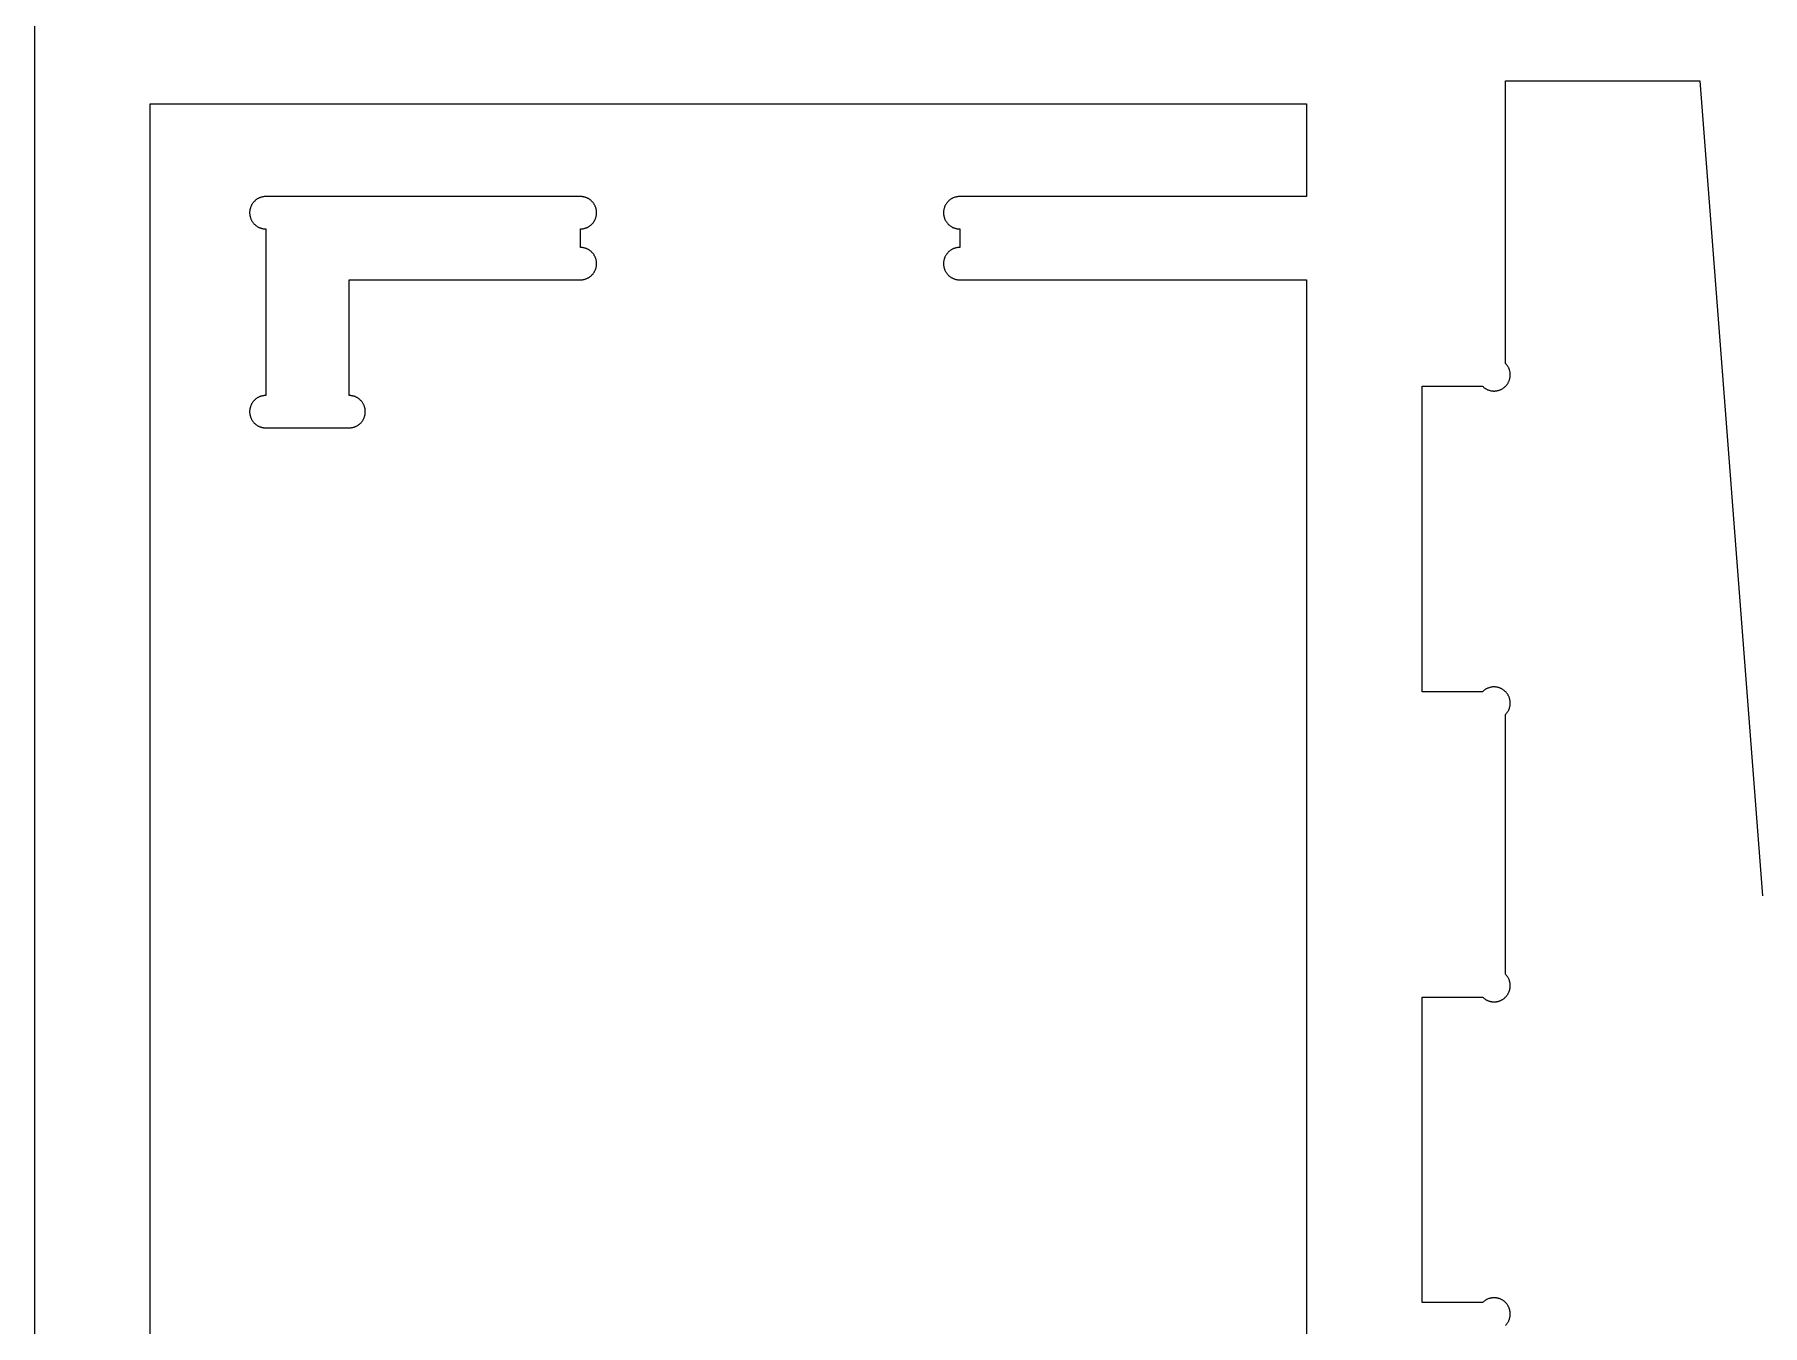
# Model space of a CAD drawing. Header units: millimetres. Extents: x 1594 to 2814, y -1671 to 729.
# Drawn here: x 1593.7 to 1967.2, y -44.5 to 234.4 of the extents above; entities that cross this region are included whole.
import ezdxf

# ---------------------------------------------------------------- set-up
doc = ezdxf.new("R2010")
doc.units = ezdxf.units.MM
doc.header["$MEASUREMENT"] = 0
for name, color, linetype, true_color in [('CutIn', 96, 'Continuous', 0x007f00), ('CutOut', 4, 'Continuous', 0x00ffff), ('frame', 18, 'Continuous', 0x000000)]:
    doc.layers.add(name, color=color, linetype=linetype, true_color=true_color)

msp = doc.modelspace()

# ---------------------------------------------------------------- linework, layer by layer
at = {"layer": 'CutIn'}
for p, q in [((1640.87, 197.99), (1640.8, 197.89)), ((1640.94, 198.09), (1640.87, 197.99)), ((1641.02, 198.18), (1640.94, 198.09)), ((1641.1, 198.27), (1641.02, 198.18)), ((1641.18, 198.36), (1641.1, 198.27)), ((1641.27, 198.44), (1641.18, 198.36)), ((1641.36, 198.53), (1641.27, 198.44)), ((1641.45, 198.6), (1641.36, 198.53)), ((1641.54, 198.68), (1641.45, 198.6)), ((1641.64, 198.75), (1641.54, 198.68)), ((1641.74, 198.82), (1641.64, 198.75)), ((1641.84, 198.89), (1641.74, 198.82)), ((1641.95, 198.95), (1641.84, 198.89)), ((1642.05, 199.01), (1641.95, 198.95)), ((1642.16, 199.06), (1642.05, 199.01)), ((1642.27, 199.11), (1642.16, 199.06)), ((1642.38, 199.16), (1642.27, 199.11)), ((1642.49, 199.2), (1642.38, 199.16)), ((1642.61, 199.24), (1642.49, 199.2)), ((1642.72, 199.27), (1642.61, 199.24)), ((1642.84, 199.3), (1642.72, 199.27)), ((1642.96, 199.33), (1642.84, 199.3)), ((1643.08, 199.35), (1642.96, 199.33)), ((1643.2, 199.37), (1643.08, 199.35)), ((1643.32, 199.39), (1643.2, 199.37)), ((1643.44, 199.4), (1643.32, 199.39)), ((1643.56, 199.4), (1643.44, 199.4)), ((1643.68, 199.41), (1643.56, 199.4)), ((1661.68, 199.41), (1643.68, 199.41)), ((1711.68, 199.41), (1661.68, 199.41)), ((1711.8, 199.4), (1711.68, 199.41)), ((1711.92, 199.4), (1711.8, 199.4)), ((1712.04, 199.39), (1711.92, 199.4)), ((1712.16, 199.37), (1712.04, 199.39)), ((1712.28, 199.35), (1712.16, 199.37)), ((1712.4, 199.33), (1712.28, 199.35)), ((1712.52, 199.3), (1712.4, 199.33)), ((1712.63, 199.27), (1712.52, 199.3)), ((1712.75, 199.24), (1712.63, 199.27)), ((1712.86, 199.2), (1712.75, 199.24)), ((1712.98, 199.16), (1712.86, 199.2)), ((1713.09, 199.11), (1712.98, 199.16)), ((1713.2, 199.06), (1713.09, 199.11)), ((1713.31, 199.01), (1713.2, 199.06)), ((1713.41, 198.95), (1713.31, 199.01)), ((1713.52, 198.89), (1713.41, 198.95)), ((1713.62, 198.82), (1713.52, 198.89)), ((1713.72, 198.75), (1713.62, 198.82)), ((1713.81, 198.68), (1713.72, 198.75)), ((1713.91, 198.6), (1713.81, 198.68)), ((1714, 198.53), (1713.91, 198.6)), ((1714.09, 198.44), (1714, 198.53)), ((1714.18, 198.36), (1714.09, 198.44)), ((1714.26, 198.27), (1714.18, 198.36)), ((1714.34, 198.18), (1714.26, 198.27)), ((1714.42, 198.09), (1714.34, 198.18)), ((1714.49, 197.99), (1714.42, 198.09)), ((1714.56, 197.89), (1714.49, 197.99)), ((1640.19, 196.21), (1640.18, 196.09)), ((1640.18, 196.09), (1640.18, 195.97)), ((1640.18, 195.97), (1640.18, 195.85)), ((1640.18, 195.85), (1640.18, 195.73)), ((1640.18, 195.73), (1640.19, 195.6)), ((1640.2, 196.33), (1640.19, 196.21)), ((1640.19, 195.6), (1640.2, 195.48)), ((1640.22, 196.45), (1640.2, 196.33)), ((1640.2, 195.48), (1640.22, 195.36)), ((1640.24, 196.57), (1640.22, 196.45)), ((1640.22, 195.36), (1640.24, 195.25)), ((1640.27, 196.69), (1640.24, 196.57)), ((1640.24, 195.25), (1640.27, 195.13)), ((1640.3, 196.8), (1640.27, 196.69)), ((1640.27, 195.13), (1640.3, 195.01)), ((1640.33, 196.92), (1640.3, 196.8)), ((1640.3, 195.01), (1640.33, 194.89)), ((1640.37, 197.03), (1640.33, 196.92)), ((1640.33, 194.89), (1640.37, 194.78)), ((1640.41, 197.15), (1640.37, 197.03)), ((1640.37, 194.78), (1640.41, 194.67)), ((1640.45, 197.26), (1640.41, 197.15)), ((1640.41, 194.67), (1640.45, 194.55)), ((1640.5, 197.37), (1640.45, 197.26)), ((1640.45, 194.55), (1640.5, 194.44)), ((1640.55, 197.48), (1640.5, 197.37)), ((1640.5, 194.44), (1640.55, 194.33)), ((1640.61, 197.59), (1640.55, 197.48)), ((1640.55, 194.33), (1640.61, 194.23)), ((1640.67, 197.69), (1640.61, 197.59)), ((1640.73, 197.79), (1640.67, 197.69)), ((1640.8, 197.89), (1640.73, 197.79)), ((1714.63, 197.79), (1714.56, 197.89)), ((1714.69, 197.69), (1714.63, 197.79)), ((1714.75, 197.59), (1714.69, 197.69)), ((1714.81, 197.48), (1714.75, 197.59)), ((1714.75, 194.23), (1714.81, 194.33)), ((1714.86, 197.37), (1714.81, 197.48)), ((1714.81, 194.33), (1714.86, 194.44)), ((1714.91, 197.26), (1714.86, 197.37)), ((1714.86, 194.44), (1714.91, 194.55)), ((1714.95, 197.15), (1714.91, 197.26)), ((1714.91, 194.55), (1714.95, 194.67)), ((1714.99, 197.03), (1714.95, 197.15)), ((1714.95, 194.67), (1714.99, 194.78)), ((1715.03, 196.92), (1714.99, 197.03)), ((1714.99, 194.78), (1715.03, 194.89)), ((1715.06, 196.8), (1715.03, 196.92)), ((1715.03, 194.89), (1715.06, 195.01)), ((1715.09, 196.69), (1715.06, 196.8)), ((1715.06, 195.01), (1715.09, 195.13)), ((1715.12, 196.57), (1715.09, 196.69)), ((1715.09, 195.13), (1715.12, 195.25)), ((1715.14, 196.45), (1715.12, 196.57)), ((1715.12, 195.25), (1715.14, 195.36)), ((1715.15, 196.33), (1715.14, 196.45)), ((1715.14, 195.36), (1715.15, 195.48)), ((1715.17, 196.21), (1715.15, 196.33)), ((1715.15, 195.48), (1715.17, 195.6)), ((1715.17, 196.09), (1715.17, 196.21)), ((1715.18, 195.97), (1715.17, 196.09)), ((1715.17, 195.73), (1715.18, 195.85)), ((1715.17, 195.6), (1715.17, 195.73)), ((1715.18, 195.85), (1715.18, 195.97)), ((1640.61, 194.23), (1640.67, 194.12)), ((1640.67, 194.12), (1640.73, 194.02)), ((1640.73, 194.02), (1640.8, 193.92)), ((1640.8, 193.92), (1640.87, 193.82)), ((1640.87, 193.82), (1640.94, 193.72)), ((1640.94, 193.72), (1641.02, 193.63)), ((1641.02, 193.63), (1641.1, 193.54)), ((1641.1, 193.54), (1641.18, 193.45)), ((1641.18, 193.45), (1641.27, 193.37)), ((1641.27, 193.37), (1641.36, 193.29)), ((1641.36, 193.29), (1641.45, 193.21)), ((1641.45, 193.21), (1641.54, 193.13)), ((1641.54, 193.13), (1641.64, 193.06)), ((1641.64, 193.06), (1641.74, 192.99)), ((1641.74, 192.99), (1641.84, 192.93)), ((1641.84, 192.93), (1641.95, 192.87)), ((1641.95, 192.87), (1642.05, 192.81)), ((1642.05, 192.81), (1642.16, 192.75)), ((1642.16, 192.75), (1642.27, 192.7)), ((1642.27, 192.7), (1642.38, 192.66)), ((1642.38, 192.66), (1642.49, 192.61)), ((1642.49, 192.61), (1642.61, 192.57)), ((1642.61, 192.57), (1642.72, 192.54)), ((1642.72, 192.54), (1642.84, 192.51)), ((1642.84, 192.51), (1642.96, 192.48)), ((1642.96, 192.48), (1643.08, 192.46)), ((1643.08, 192.46), (1643.2, 192.44)), ((1643.2, 192.44), (1643.32, 192.43)), ((1643.32, 192.43), (1643.44, 192.41)), ((1643.44, 192.41), (1643.56, 192.41)), ((1643.56, 192.41), (1643.68, 192.41)), ((1643.68, 192.41), (1643.68, 156.41)), ((1711.68, 188.41), (1711.68, 192.41)), ((1711.68, 192.41), (1711.8, 192.41)), ((1711.8, 192.41), (1711.92, 192.41)), ((1711.92, 192.41), (1712.04, 192.43)), ((1712.04, 192.43), (1712.16, 192.44)), ((1712.16, 192.44), (1712.28, 192.46)), ((1712.28, 192.46), (1712.4, 192.48)), ((1712.4, 192.48), (1712.52, 192.51)), ((1712.52, 192.51), (1712.63, 192.54)), ((1712.63, 192.54), (1712.75, 192.57)), ((1712.75, 192.57), (1712.86, 192.61)), ((1712.86, 192.61), (1712.98, 192.66)), ((1712.98, 192.66), (1713.09, 192.7)), ((1713.09, 192.7), (1713.2, 192.75)), ((1713.2, 192.75), (1713.31, 192.81)), ((1713.31, 192.81), (1713.41, 192.87)), ((1713.41, 192.87), (1713.52, 192.93)), ((1713.52, 192.93), (1713.62, 192.99)), ((1713.62, 192.99), (1713.72, 193.06)), ((1713.72, 193.06), (1713.81, 193.13)), ((1713.81, 193.13), (1713.91, 193.21)), ((1713.91, 193.21), (1714, 193.29)), ((1714, 193.29), (1714.09, 193.37)), ((1714.09, 193.37), (1714.18, 193.45)), ((1714.18, 193.45), (1714.26, 193.54)), ((1714.26, 193.54), (1714.34, 193.63)), ((1714.34, 193.63), (1714.42, 193.72)), ((1714.42, 193.72), (1714.49, 193.82)), ((1714.49, 193.82), (1714.56, 193.92)), ((1714.56, 193.92), (1714.63, 194.02)), ((1714.63, 194.02), (1714.69, 194.12)), ((1714.69, 194.12), (1714.75, 194.23)), ((1711.8, 188.4), (1711.68, 188.41)), ((1711.92, 188.4), (1711.8, 188.4)), ((1712.04, 188.39), (1711.92, 188.4)), ((1712.16, 188.37), (1712.04, 188.39)), ((1712.28, 188.35), (1712.16, 188.37)), ((1712.4, 188.33), (1712.28, 188.35)), ((1712.52, 188.3), (1712.4, 188.33)), ((1712.63, 188.27), (1712.52, 188.3)), ((1712.75, 188.24), (1712.63, 188.27)), ((1712.86, 188.2), (1712.75, 188.24)), ((1712.98, 188.16), (1712.86, 188.2)), ((1713.09, 188.11), (1712.98, 188.16)), ((1713.2, 188.06), (1713.09, 188.11)), ((1713.31, 188.01), (1713.2, 188.06)), ((1713.41, 187.95), (1713.31, 188.01)), ((1713.52, 187.89), (1713.41, 187.95)), ((1713.62, 187.82), (1713.52, 187.89)), ((1713.72, 187.75), (1713.62, 187.82)), ((1713.81, 187.68), (1713.72, 187.75)), ((1713.91, 187.6), (1713.81, 187.68)), ((1714, 187.53), (1713.91, 187.6)), ((1714.09, 187.44), (1714, 187.53)), ((1714.18, 187.36), (1714.09, 187.44)), ((1714.26, 187.27), (1714.18, 187.36)), ((1714.34, 187.18), (1714.26, 187.27)), ((1714.42, 187.09), (1714.34, 187.18)), ((1714.49, 186.99), (1714.42, 187.09)), ((1714.56, 186.89), (1714.49, 186.99)), ((1714.63, 186.79), (1714.56, 186.89)), ((1714.69, 186.69), (1714.63, 186.79)), ((1714.63, 183.02), (1714.69, 183.12)), ((1714.75, 186.59), (1714.69, 186.69)), ((1714.69, 183.12), (1714.75, 183.23)), ((1714.81, 186.48), (1714.75, 186.59)), ((1714.75, 183.23), (1714.81, 183.33)), ((1714.86, 186.37), (1714.81, 186.48)), ((1714.81, 183.33), (1714.86, 183.44)), ((1714.91, 186.26), (1714.86, 186.37)), ((1714.86, 183.44), (1714.91, 183.55)), ((1714.95, 186.15), (1714.91, 186.26)), ((1714.91, 183.55), (1714.95, 183.67)), ((1714.99, 186.03), (1714.95, 186.15)), ((1714.95, 183.67), (1714.99, 183.78)), ((1715.03, 185.92), (1714.99, 186.03)), ((1714.99, 183.78), (1715.03, 183.89)), ((1715.06, 185.8), (1715.03, 185.92)), ((1715.03, 183.89), (1715.06, 184.01)), ((1715.09, 185.69), (1715.06, 185.8)), ((1715.06, 184.01), (1715.09, 184.13)), ((1715.12, 185.57), (1715.09, 185.69)), ((1715.09, 184.13), (1715.12, 184.25)), ((1715.14, 185.45), (1715.12, 185.57)), ((1715.12, 184.25), (1715.14, 184.36)), ((1715.15, 185.33), (1715.14, 185.45)), ((1715.14, 184.36), (1715.15, 184.48)), ((1715.17, 185.21), (1715.15, 185.33)), ((1715.15, 184.48), (1715.17, 184.6)), ((1715.17, 185.09), (1715.17, 185.21)), ((1715.18, 184.97), (1715.17, 185.09)), ((1715.17, 184.73), (1715.18, 184.85)), ((1715.17, 184.6), (1715.17, 184.73)), ((1715.18, 184.85), (1715.18, 184.97)), ((1661.68, 156.41), (1661.68, 181.41)), ((1661.68, 181.41), (1711.68, 181.41)), ((1711.68, 181.41), (1711.8, 181.41)), ((1711.8, 181.41), (1711.92, 181.41)), ((1711.92, 181.41), (1712.04, 181.43)), ((1712.04, 181.43), (1712.16, 181.44)), ((1712.16, 181.44), (1712.28, 181.46)), ((1712.28, 181.46), (1712.4, 181.48)), ((1712.4, 181.48), (1712.52, 181.51)), ((1712.52, 181.51), (1712.63, 181.54)), ((1712.63, 181.54), (1712.75, 181.57)), ((1712.75, 181.57), (1712.86, 181.61)), ((1712.86, 181.61), (1712.98, 181.66)), ((1712.98, 181.66), (1713.09, 181.7)), ((1713.09, 181.7), (1713.2, 181.75)), ((1713.2, 181.75), (1713.31, 181.81)), ((1713.31, 181.81), (1713.41, 181.87)), ((1713.41, 181.87), (1713.52, 181.93)), ((1713.52, 181.93), (1713.62, 181.99)), ((1713.62, 181.99), (1713.72, 182.06)), ((1713.72, 182.06), (1713.81, 182.13)), ((1713.81, 182.13), (1713.91, 182.21)), ((1713.91, 182.21), (1714, 182.29)), ((1714, 182.29), (1714.09, 182.37)), ((1714.09, 182.37), (1714.18, 182.45)), ((1714.18, 182.45), (1714.26, 182.54)), ((1714.26, 182.54), (1714.34, 182.63)), ((1714.34, 182.63), (1714.42, 182.72)), ((1714.42, 182.72), (1714.49, 182.82)), ((1714.49, 182.82), (1714.56, 182.92)), ((1714.56, 182.92), (1714.63, 183.02)), ((1640.19, 153.21), (1640.18, 153.09)), ((1640.2, 153.33), (1640.19, 153.21)), ((1640.22, 153.45), (1640.2, 153.33)), ((1640.24, 153.57), (1640.22, 153.45)), ((1640.27, 153.69), (1640.24, 153.57)), ((1640.3, 153.8), (1640.27, 153.69)), ((1640.33, 153.92), (1640.3, 153.8)), ((1640.37, 154.03), (1640.33, 153.92)), ((1640.41, 154.15), (1640.37, 154.03)), ((1640.45, 154.26), (1640.41, 154.15)), ((1640.5, 154.37), (1640.45, 154.26)), ((1640.55, 154.48), (1640.5, 154.37)), ((1640.61, 154.59), (1640.55, 154.48)), ((1640.67, 154.69), (1640.61, 154.59)), ((1640.73, 154.79), (1640.67, 154.69)), ((1640.8, 154.89), (1640.73, 154.79)), ((1640.87, 154.99), (1640.8, 154.89)), ((1640.94, 155.09), (1640.87, 154.99)), ((1641.02, 155.18), (1640.94, 155.09)), ((1641.1, 155.27), (1641.02, 155.18)), ((1641.18, 155.36), (1641.1, 155.27)), ((1641.27, 155.44), (1641.18, 155.36)), ((1641.36, 155.53), (1641.27, 155.44)), ((1641.45, 155.6), (1641.36, 155.53)), ((1641.54, 155.68), (1641.45, 155.6)), ((1641.64, 155.75), (1641.54, 155.68)), ((1641.74, 155.82), (1641.64, 155.75)), ((1641.84, 155.89), (1641.74, 155.82)), ((1641.95, 155.95), (1641.84, 155.89)), ((1642.05, 156.01), (1641.95, 155.95)), ((1642.16, 156.06), (1642.05, 156.01)), ((1642.27, 156.11), (1642.16, 156.06)), ((1642.38, 156.16), (1642.27, 156.11)), ((1642.49, 156.2), (1642.38, 156.16)), ((1642.61, 156.24), (1642.49, 156.2)), ((1642.72, 156.27), (1642.61, 156.24)), ((1642.84, 156.3), (1642.72, 156.27)), ((1642.96, 156.33), (1642.84, 156.3)), ((1643.08, 156.35), (1642.96, 156.33)), ((1643.2, 156.37), (1643.08, 156.35)), ((1643.32, 156.39), (1643.2, 156.37)), ((1643.44, 156.4), (1643.32, 156.39)), ((1643.56, 156.4), (1643.44, 156.4)), ((1643.68, 156.41), (1643.56, 156.4)), ((1661.8, 156.4), (1661.68, 156.41)), ((1661.92, 156.4), (1661.8, 156.4)), ((1662.04, 156.39), (1661.92, 156.4)), ((1662.16, 156.37), (1662.04, 156.39)), ((1662.28, 156.35), (1662.16, 156.37)), ((1662.4, 156.33), (1662.28, 156.35)), ((1662.52, 156.3), (1662.4, 156.33)), ((1662.63, 156.27), (1662.52, 156.3)), ((1662.75, 156.24), (1662.63, 156.27)), ((1662.86, 156.2), (1662.75, 156.24)), ((1662.98, 156.16), (1662.86, 156.2)), ((1663.09, 156.11), (1662.98, 156.16)), ((1663.2, 156.06), (1663.09, 156.11)), ((1663.31, 156.01), (1663.2, 156.06)), ((1663.41, 155.95), (1663.31, 156.01)), ((1663.52, 155.89), (1663.41, 155.95)), ((1663.62, 155.82), (1663.52, 155.89)), ((1663.72, 155.75), (1663.62, 155.82)), ((1663.81, 155.68), (1663.72, 155.75)), ((1663.91, 155.6), (1663.81, 155.68)), ((1664, 155.53), (1663.91, 155.6)), ((1664.09, 155.44), (1664, 155.53)), ((1664.18, 155.36), (1664.09, 155.44)), ((1664.26, 155.27), (1664.18, 155.36)), ((1664.34, 155.18), (1664.26, 155.27)), ((1664.42, 155.09), (1664.34, 155.18)), ((1664.49, 154.99), (1664.42, 155.09)), ((1664.56, 154.89), (1664.49, 154.99)), ((1664.63, 154.79), (1664.56, 154.89)), ((1664.69, 154.69), (1664.63, 154.79)), ((1664.75, 154.59), (1664.69, 154.69)), ((1664.81, 154.48), (1664.75, 154.59)), ((1664.86, 154.37), (1664.81, 154.48)), ((1664.91, 154.26), (1664.86, 154.37)), ((1664.95, 154.15), (1664.91, 154.26)), ((1664.99, 154.03), (1664.95, 154.15)), ((1665.03, 153.92), (1664.99, 154.03)), ((1665.06, 153.8), (1665.03, 153.92)), ((1665.09, 153.69), (1665.06, 153.8)), ((1665.12, 153.57), (1665.09, 153.69)), ((1665.14, 153.45), (1665.12, 153.57)), ((1665.15, 153.33), (1665.14, 153.45)), ((1665.17, 153.21), (1665.15, 153.33)), ((1665.17, 153.09), (1665.17, 153.21)), ((1640.18, 153.09), (1640.18, 152.97)), ((1640.18, 152.97), (1640.18, 152.85)), ((1640.18, 152.85), (1640.18, 152.73)), ((1640.18, 152.73), (1640.19, 152.6)), ((1640.19, 152.6), (1640.2, 152.48)), ((1640.2, 152.48), (1640.22, 152.36)), ((1640.22, 152.36), (1640.24, 152.25)), ((1640.24, 152.25), (1640.27, 152.13)), ((1640.27, 152.13), (1640.3, 152.01)), ((1640.3, 152.01), (1640.33, 151.89)), ((1640.33, 151.89), (1640.37, 151.78)), ((1640.37, 151.78), (1640.41, 151.67)), ((1640.41, 151.67), (1640.45, 151.55)), ((1640.45, 151.55), (1640.5, 151.44)), ((1640.5, 151.44), (1640.55, 151.33)), ((1640.55, 151.33), (1640.61, 151.23)), ((1640.61, 151.23), (1640.67, 151.12)), ((1640.67, 151.12), (1640.73, 151.02)), ((1640.73, 151.02), (1640.8, 150.92)), ((1640.8, 150.92), (1640.87, 150.82)), ((1640.87, 150.82), (1640.94, 150.72)), ((1640.94, 150.72), (1641.02, 150.63)), ((1641.02, 150.63), (1641.1, 150.54)), ((1641.1, 150.54), (1641.18, 150.45)), ((1641.18, 150.45), (1641.27, 150.37)), ((1641.27, 150.37), (1641.36, 150.29)), ((1641.36, 150.29), (1641.45, 150.21)), ((1641.45, 150.21), (1641.54, 150.13)), ((1641.54, 150.13), (1641.64, 150.06)), ((1641.64, 150.06), (1641.74, 149.99)), ((1641.74, 149.99), (1641.84, 149.93)), ((1641.84, 149.93), (1641.95, 149.87)), ((1641.95, 149.87), (1642.05, 149.81)), ((1642.05, 149.81), (1642.16, 149.75)), ((1642.16, 149.75), (1642.27, 149.7)), ((1642.27, 149.7), (1642.38, 149.66)), ((1642.38, 149.66), (1642.49, 149.61)), ((1642.49, 149.61), (1642.61, 149.57)), ((1642.61, 149.57), (1642.72, 149.54)), ((1642.72, 149.54), (1642.84, 149.51)), ((1642.84, 149.51), (1642.96, 149.48)), ((1642.96, 149.48), (1643.08, 149.46)), ((1643.08, 149.46), (1643.2, 149.44)), ((1643.2, 149.44), (1643.32, 149.43)), ((1643.32, 149.43), (1643.44, 149.41)), ((1661.92, 149.41), (1662.04, 149.43)), ((1662.04, 149.43), (1662.16, 149.44)), ((1662.16, 149.44), (1662.28, 149.46)), ((1662.28, 149.46), (1662.4, 149.48)), ((1662.4, 149.48), (1662.52, 149.51)), ((1662.52, 149.51), (1662.63, 149.54)), ((1662.63, 149.54), (1662.75, 149.57)), ((1662.75, 149.57), (1662.86, 149.61)), ((1662.86, 149.61), (1662.98, 149.66)), ((1662.98, 149.66), (1663.09, 149.7)), ((1663.09, 149.7), (1663.2, 149.75)), ((1663.2, 149.75), (1663.31, 149.81)), ((1663.31, 149.81), (1663.41, 149.87)), ((1663.41, 149.87), (1663.52, 149.93)), ((1663.52, 149.93), (1663.62, 149.99)), ((1663.62, 149.99), (1663.72, 150.06)), ((1663.72, 150.06), (1663.81, 150.13)), ((1663.81, 150.13), (1663.91, 150.21)), ((1663.91, 150.21), (1664, 150.29)), ((1664, 150.29), (1664.09, 150.37)), ((1664.09, 150.37), (1664.18, 150.45)), ((1664.18, 150.45), (1664.26, 150.54)), ((1664.26, 150.54), (1664.34, 150.63)), ((1664.34, 150.63), (1664.42, 150.72)), ((1664.42, 150.72), (1664.49, 150.82)), ((1664.49, 150.82), (1664.56, 150.92)), ((1664.56, 150.92), (1664.63, 151.02)), ((1664.63, 151.02), (1664.69, 151.12)), ((1664.69, 151.12), (1664.75, 151.23)), ((1664.75, 151.23), (1664.81, 151.33)), ((1664.81, 151.33), (1664.86, 151.44)), ((1664.86, 151.44), (1664.91, 151.55)), ((1664.91, 151.55), (1664.95, 151.67)), ((1664.95, 151.67), (1664.99, 151.78)), ((1664.99, 151.78), (1665.03, 151.89)), ((1665.03, 151.89), (1665.06, 152.01)), ((1665.06, 152.01), (1665.09, 152.13)), ((1665.09, 152.13), (1665.12, 152.25)), ((1665.12, 152.25), (1665.14, 152.36)), ((1665.14, 152.36), (1665.15, 152.48)), ((1665.15, 152.48), (1665.17, 152.6)), ((1665.18, 152.97), (1665.17, 153.09)), ((1665.17, 152.73), (1665.18, 152.85)), ((1665.17, 152.6), (1665.17, 152.73)), ((1665.18, 152.85), (1665.18, 152.97)), ((1643.44, 149.41), (1643.56, 149.41)), ((1643.56, 149.41), (1643.68, 149.41)), ((1643.68, 149.41), (1661.68, 149.41)), ((1661.68, 149.41), (1661.8, 149.41)), ((1661.8, 149.41), (1661.92, 149.41))]:
    msp.add_line(p, q, dxfattribs=at)
at = {"layer": 'CutOut'}
for p, q in [((1911.68, 163.36), (1911.68, 224.41)), ((1911.68, 224.41), (1953.68, 224.41)), ((1953.68, 224.41), (1967.23, 48.27)), ((1618.68, -156.59), (1618.68, 219.41)), ((1618.68, 219.41), (1868.68, 219.41)), ((1868.68, 219.41), (1868.68, 199.41)), ((1790.87, 197.99), (1790.8, 197.89)), ((1790.94, 198.09), (1790.87, 197.99)), ((1791.02, 198.18), (1790.94, 198.09)), ((1791.1, 198.27), (1791.02, 198.18)), ((1791.18, 198.36), (1791.1, 198.27)), ((1791.27, 198.44), (1791.18, 198.36)), ((1791.36, 198.53), (1791.27, 198.44)), ((1791.45, 198.6), (1791.36, 198.53)), ((1791.54, 198.68), (1791.45, 198.6)), ((1791.64, 198.75), (1791.54, 198.68)), ((1791.74, 198.82), (1791.64, 198.75)), ((1791.84, 198.89), (1791.74, 198.82)), ((1791.95, 198.95), (1791.84, 198.89)), ((1792.05, 199.01), (1791.95, 198.95)), ((1792.16, 199.06), (1792.05, 199.01)), ((1792.27, 199.11), (1792.16, 199.06)), ((1792.38, 199.16), (1792.27, 199.11)), ((1792.49, 199.2), (1792.38, 199.16)), ((1792.61, 199.24), (1792.49, 199.2)), ((1792.72, 199.27), (1792.61, 199.24)), ((1792.84, 199.3), (1792.72, 199.27)), ((1792.96, 199.33), (1792.84, 199.3)), ((1793.08, 199.35), (1792.96, 199.33)), ((1793.2, 199.37), (1793.08, 199.35)), ((1793.32, 199.39), (1793.2, 199.37)), ((1793.44, 199.4), (1793.32, 199.39)), ((1793.56, 199.4), (1793.44, 199.4)), ((1793.68, 199.41), (1793.56, 199.4)), ((1868.68, 199.41), (1793.68, 199.41)), ((1790.19, 196.21), (1790.18, 196.09)), ((1790.18, 196.09), (1790.18, 195.97)), ((1790.18, 195.97), (1790.18, 195.85)), ((1790.18, 195.85), (1790.18, 195.73)), ((1790.18, 195.73), (1790.19, 195.6)), ((1790.2, 196.33), (1790.19, 196.21)), ((1790.19, 195.6), (1790.2, 195.48)), ((1790.22, 196.45), (1790.2, 196.33)), ((1790.2, 195.48), (1790.22, 195.36)), ((1790.24, 196.57), (1790.22, 196.45)), ((1790.22, 195.36), (1790.24, 195.25)), ((1790.27, 196.69), (1790.24, 196.57)), ((1790.24, 195.25), (1790.27, 195.13)), ((1790.3, 196.8), (1790.27, 196.69)), ((1790.27, 195.13), (1790.3, 195.01)), ((1790.33, 196.92), (1790.3, 196.8)), ((1790.3, 195.01), (1790.33, 194.89)), ((1790.37, 197.03), (1790.33, 196.92)), ((1790.33, 194.89), (1790.37, 194.78)), ((1790.41, 197.15), (1790.37, 197.03)), ((1790.37, 194.78), (1790.41, 194.67)), ((1790.45, 197.26), (1790.41, 197.15)), ((1790.41, 194.67), (1790.45, 194.55)), ((1790.5, 197.37), (1790.45, 197.26)), ((1790.45, 194.55), (1790.5, 194.44)), ((1790.55, 197.48), (1790.5, 197.37)), ((1790.5, 194.44), (1790.55, 194.33)), ((1790.61, 197.59), (1790.55, 197.48)), ((1790.55, 194.33), (1790.61, 194.23)), ((1790.67, 197.69), (1790.61, 197.59)), ((1790.73, 197.79), (1790.67, 197.69)), ((1790.8, 197.89), (1790.73, 197.79)), ((1790.61, 194.23), (1790.67, 194.12)), ((1790.67, 194.12), (1790.73, 194.02)), ((1790.73, 194.02), (1790.8, 193.92)), ((1790.8, 193.92), (1790.87, 193.82)), ((1790.87, 193.82), (1790.94, 193.72)), ((1790.94, 193.72), (1791.02, 193.63)), ((1791.02, 193.63), (1791.1, 193.54)), ((1791.1, 193.54), (1791.18, 193.45)), ((1791.18, 193.45), (1791.27, 193.37)), ((1791.27, 193.37), (1791.36, 193.29)), ((1791.36, 193.29), (1791.45, 193.21)), ((1791.45, 193.21), (1791.54, 193.13)), ((1791.54, 193.13), (1791.64, 193.06)), ((1791.64, 193.06), (1791.74, 192.99)), ((1791.74, 192.99), (1791.84, 192.93)), ((1791.84, 192.93), (1791.95, 192.87)), ((1791.95, 192.87), (1792.05, 192.81)), ((1792.05, 192.81), (1792.16, 192.75)), ((1792.16, 192.75), (1792.27, 192.7)), ((1792.27, 192.7), (1792.38, 192.66)), ((1792.38, 192.66), (1792.49, 192.61)), ((1792.49, 192.61), (1792.61, 192.57)), ((1792.61, 192.57), (1792.72, 192.54)), ((1792.72, 192.54), (1792.84, 192.51)), ((1792.84, 192.51), (1792.96, 192.48)), ((1792.96, 192.48), (1793.08, 192.46)), ((1793.08, 192.46), (1793.2, 192.44)), ((1793.2, 192.44), (1793.32, 192.43)), ((1793.32, 192.43), (1793.44, 192.41)), ((1793.44, 192.41), (1793.56, 192.41)), ((1793.56, 192.41), (1793.68, 192.41)), ((1793.68, 192.41), (1793.68, 188.41)), ((1790.73, 186.79), (1790.67, 186.69)), ((1790.8, 186.89), (1790.73, 186.79)), ((1790.87, 186.99), (1790.8, 186.89)), ((1790.94, 187.09), (1790.87, 186.99)), ((1791.02, 187.18), (1790.94, 187.09)), ((1791.1, 187.27), (1791.02, 187.18)), ((1791.18, 187.36), (1791.1, 187.27)), ((1791.27, 187.44), (1791.18, 187.36)), ((1791.36, 187.53), (1791.27, 187.44)), ((1791.45, 187.6), (1791.36, 187.53)), ((1791.54, 187.68), (1791.45, 187.6)), ((1791.64, 187.75), (1791.54, 187.68)), ((1791.74, 187.82), (1791.64, 187.75)), ((1791.84, 187.89), (1791.74, 187.82)), ((1791.95, 187.95), (1791.84, 187.89)), ((1792.05, 188.01), (1791.95, 187.95)), ((1792.16, 188.06), (1792.05, 188.01)), ((1792.27, 188.11), (1792.16, 188.06)), ((1792.38, 188.16), (1792.27, 188.11)), ((1792.49, 188.2), (1792.38, 188.16)), ((1792.61, 188.24), (1792.49, 188.2)), ((1792.72, 188.27), (1792.61, 188.24)), ((1792.84, 188.3), (1792.72, 188.27)), ((1792.96, 188.33), (1792.84, 188.3)), ((1793.08, 188.35), (1792.96, 188.33)), ((1793.2, 188.37), (1793.08, 188.35)), ((1793.32, 188.39), (1793.2, 188.37)), ((1793.44, 188.4), (1793.32, 188.39)), ((1793.56, 188.4), (1793.44, 188.4)), ((1793.68, 188.41), (1793.56, 188.4)), ((1790.19, 185.21), (1790.18, 185.09)), ((1790.18, 185.09), (1790.18, 184.97)), ((1790.18, 184.97), (1790.18, 184.85)), ((1790.18, 184.85), (1790.18, 184.73)), ((1790.18, 184.73), (1790.19, 184.6)), ((1790.2, 185.33), (1790.19, 185.21)), ((1790.19, 184.6), (1790.2, 184.48)), ((1790.22, 185.45), (1790.2, 185.33)), ((1790.2, 184.48), (1790.22, 184.36)), ((1790.24, 185.57), (1790.22, 185.45)), ((1790.22, 184.36), (1790.24, 184.25)), ((1790.27, 185.69), (1790.24, 185.57)), ((1790.24, 184.25), (1790.27, 184.13)), ((1790.3, 185.8), (1790.27, 185.69)), ((1790.27, 184.13), (1790.3, 184.01)), ((1790.33, 185.92), (1790.3, 185.8)), ((1790.3, 184.01), (1790.33, 183.89)), ((1790.37, 186.03), (1790.33, 185.92)), ((1790.33, 183.89), (1790.37, 183.78)), ((1790.41, 186.15), (1790.37, 186.03)), ((1790.37, 183.78), (1790.41, 183.67)), ((1790.45, 186.26), (1790.41, 186.15)), ((1790.41, 183.67), (1790.45, 183.55)), ((1790.5, 186.37), (1790.45, 186.26)), ((1790.45, 183.55), (1790.5, 183.44)), ((1790.55, 186.48), (1790.5, 186.37)), ((1790.5, 183.44), (1790.55, 183.33)), ((1790.61, 186.59), (1790.55, 186.48)), ((1790.55, 183.33), (1790.61, 183.23)), ((1790.67, 186.69), (1790.61, 186.59)), ((1790.61, 183.23), (1790.67, 183.12)), ((1790.67, 183.12), (1790.73, 183.02)), ((1790.73, 183.02), (1790.8, 182.92)), ((1790.8, 182.92), (1790.87, 182.82)), ((1790.87, 182.82), (1790.94, 182.72)), ((1790.94, 182.72), (1791.02, 182.63)), ((1791.02, 182.63), (1791.1, 182.54)), ((1791.1, 182.54), (1791.18, 182.45)), ((1791.18, 182.45), (1791.27, 182.37)), ((1791.27, 182.37), (1791.36, 182.29)), ((1791.36, 182.29), (1791.45, 182.21)), ((1791.45, 182.21), (1791.54, 182.13)), ((1791.54, 182.13), (1791.64, 182.06)), ((1791.64, 182.06), (1791.74, 181.99)), ((1791.74, 181.99), (1791.84, 181.93)), ((1791.84, 181.93), (1791.95, 181.87)), ((1791.95, 181.87), (1792.05, 181.81)), ((1792.05, 181.81), (1792.16, 181.75)), ((1792.16, 181.75), (1792.27, 181.7)), ((1792.27, 181.7), (1792.38, 181.66)), ((1792.38, 181.66), (1792.49, 181.61)), ((1792.49, 181.61), (1792.61, 181.57)), ((1792.61, 181.57), (1792.72, 181.54)), ((1792.72, 181.54), (1792.84, 181.51)), ((1792.84, 181.51), (1792.96, 181.48)), ((1792.96, 181.48), (1793.08, 181.46)), ((1793.08, 181.46), (1793.2, 181.44)), ((1793.2, 181.44), (1793.32, 181.43)), ((1793.32, 181.43), (1793.44, 181.41)), ((1793.44, 181.41), (1793.56, 181.41)), ((1793.56, 181.41), (1793.68, 181.41)), ((1793.68, 181.41), (1868.68, 181.41)), ((1868.68, 181.41), (1868.68, -156.59)), ((1911.76, 163.27), (1911.68, 163.36)), ((1911.84, 163.18), (1911.76, 163.27)), ((1911.92, 163.09), (1911.84, 163.18)), ((1912, 162.99), (1911.92, 163.09)), ((1912.07, 162.89), (1912, 162.99)), ((1912.14, 162.79), (1912.07, 162.89)), ((1912.2, 162.69), (1912.14, 162.79)), ((1912.26, 162.59), (1912.2, 162.69)), ((1912.32, 162.48), (1912.26, 162.59)), ((1912.37, 162.37), (1912.32, 162.48)), ((1912.42, 162.26), (1912.37, 162.37)), ((1912.47, 162.15), (1912.42, 162.26)), ((1912.51, 162.04), (1912.47, 162.15)), ((1912.55, 161.92), (1912.51, 162.04)), ((1912.58, 161.81), (1912.55, 161.92)), ((1912.61, 161.69), (1912.58, 161.81)), ((1912.64, 161.57), (1912.61, 161.69)), ((1912.66, 161.45), (1912.64, 161.57)), ((1912.68, 161.33), (1912.66, 161.45)), ((1912.69, 161.21), (1912.68, 161.33)), ((1912.7, 161.09), (1912.69, 161.21)), ((1912.69, 160.61), (1912.7, 160.73)), ((1912.7, 160.97), (1912.7, 161.09)), ((1912.7, 160.85), (1912.7, 160.97)), ((1912.7, 160.73), (1912.7, 160.85)), ((1893.68, 158.41), (1906.73, 158.41)), ((1893.68, 92.41), (1893.68, 158.41)), ((1906.73, 158.41), (1906.82, 158.32)), ((1906.82, 158.32), (1906.91, 158.24)), ((1906.91, 158.24), (1907, 158.16)), ((1907, 158.16), (1907.09, 158.09)), ((1907.09, 158.09), (1907.19, 158.02)), ((1907.19, 158.02), (1907.29, 157.95)), ((1907.29, 157.95), (1907.39, 157.89)), ((1907.39, 157.89), (1907.5, 157.83)), ((1907.5, 157.83), (1907.6, 157.77)), ((1907.6, 157.77), (1907.71, 157.71)), ((1907.71, 157.71), (1907.82, 157.67)), ((1907.82, 157.67), (1907.94, 157.62)), ((1907.94, 157.62), (1908.05, 157.58)), ((1908.05, 157.58), (1908.16, 157.54)), ((1908.16, 157.54), (1908.28, 157.51)), ((1908.28, 157.51), (1908.4, 157.48)), ((1908.4, 157.48), (1908.51, 157.45)), ((1908.51, 157.45), (1908.63, 157.43)), ((1908.63, 157.43), (1908.75, 157.41)), ((1908.75, 157.41), (1908.87, 157.4)), ((1908.87, 157.4), (1908.99, 157.39)), ((1908.99, 157.39), (1909.11, 157.38)), ((1909.11, 157.38), (1909.23, 157.38)), ((1909.23, 157.38), (1909.36, 157.38)), ((1909.36, 157.38), (1909.48, 157.39)), ((1909.48, 157.39), (1909.6, 157.4)), ((1909.6, 157.4), (1909.72, 157.42)), ((1909.72, 157.42), (1909.84, 157.44)), ((1909.84, 157.44), (1909.95, 157.46)), ((1909.95, 157.46), (1910.07, 157.49)), ((1910.07, 157.49), (1910.19, 157.52)), ((1910.19, 157.52), (1910.3, 157.56)), ((1910.3, 157.56), (1910.42, 157.6)), ((1910.42, 157.6), (1910.53, 157.64)), ((1910.53, 157.64), (1910.64, 157.69)), ((1910.64, 157.69), (1910.75, 157.74)), ((1910.75, 157.74), (1910.86, 157.8)), ((1910.86, 157.8), (1910.96, 157.86)), ((1910.96, 157.86), (1911.07, 157.92)), ((1911.07, 157.92), (1911.17, 157.98)), ((1911.17, 157.98), (1911.27, 158.05)), ((1911.27, 158.05), (1911.36, 158.13)), ((1911.36, 158.13), (1911.46, 158.2)), ((1911.46, 158.2), (1911.55, 158.28)), ((1911.55, 158.28), (1911.64, 158.36)), ((1911.64, 158.36), (1911.72, 158.45)), ((1911.72, 158.45), (1911.8, 158.54)), ((1911.8, 158.54), (1911.88, 158.63)), ((1911.88, 158.63), (1911.96, 158.72)), ((1911.96, 158.72), (1912.03, 158.82)), ((1912.03, 158.82), (1912.1, 158.92)), ((1912.1, 158.92), (1912.17, 159.02)), ((1912.17, 159.02), (1912.23, 159.12)), ((1912.23, 159.12), (1912.29, 159.23)), ((1912.29, 159.23), (1912.34, 159.34)), ((1912.34, 159.34), (1912.4, 159.44)), ((1912.4, 159.44), (1912.44, 159.56)), ((1912.44, 159.56), (1912.49, 159.67)), ((1912.49, 159.67), (1912.53, 159.78)), ((1912.53, 159.78), (1912.56, 159.9)), ((1912.56, 159.9), (1912.6, 160.01)), ((1912.6, 160.01), (1912.62, 160.13)), ((1912.62, 160.13), (1912.65, 160.25)), ((1912.65, 160.25), (1912.67, 160.37)), ((1912.67, 160.37), (1912.68, 160.49)), ((1912.68, 160.49), (1912.69, 160.61)), ((1908.75, 93.4), (1908.63, 93.38)), ((1908.87, 93.42), (1908.75, 93.4)), ((1908.99, 93.43), (1908.87, 93.42)), ((1909.11, 93.43), (1908.99, 93.43)), ((1909.23, 93.43), (1909.11, 93.43)), ((1909.36, 93.43), (1909.23, 93.43)), ((1909.48, 93.42), (1909.36, 93.43)), ((1909.6, 93.41), (1909.48, 93.42)), ((1909.72, 93.39), (1909.6, 93.41)), ((1909.84, 93.37), (1909.72, 93.39)), ((1906.73, 92.41), (1893.68, 92.41)), ((1906.82, 92.49), (1906.73, 92.41)), ((1906.91, 92.57), (1906.82, 92.49)), ((1907, 92.65), (1906.91, 92.57)), ((1907.09, 92.72), (1907, 92.65)), ((1907.19, 92.79), (1907.09, 92.72)), ((1907.29, 92.86), (1907.19, 92.79)), ((1907.39, 92.93), (1907.29, 92.86)), ((1907.5, 92.99), (1907.39, 92.93)), ((1907.6, 93.04), (1907.5, 92.99)), ((1907.71, 93.1), (1907.6, 93.04)), ((1907.82, 93.15), (1907.71, 93.1)), ((1907.94, 93.19), (1907.82, 93.15)), ((1908.05, 93.24), (1907.94, 93.19)), ((1908.16, 93.27), (1908.05, 93.24)), ((1908.28, 93.31), (1908.16, 93.27)), ((1908.4, 93.34), (1908.28, 93.31)), ((1908.51, 93.36), (1908.4, 93.34)), ((1908.63, 93.38), (1908.51, 93.36)), ((1909.95, 93.35), (1909.84, 93.37)), ((1910.07, 93.32), (1909.95, 93.35)), ((1910.19, 93.29), (1910.07, 93.32)), ((1910.3, 93.25), (1910.19, 93.29)), ((1910.42, 93.21), (1910.3, 93.25)), ((1910.53, 93.17), (1910.42, 93.21)), ((1910.64, 93.12), (1910.53, 93.17)), ((1910.75, 93.07), (1910.64, 93.12)), ((1910.86, 93.02), (1910.75, 93.07)), ((1910.96, 92.96), (1910.86, 93.02)), ((1911.07, 92.89), (1910.96, 92.96)), ((1911.17, 92.83), (1911.07, 92.89)), ((1911.27, 92.76), (1911.17, 92.83)), ((1911.36, 92.69), (1911.27, 92.76)), ((1911.46, 92.61), (1911.36, 92.69)), ((1911.55, 92.53), (1911.46, 92.61)), ((1911.64, 92.45), (1911.55, 92.53)), ((1911.72, 92.36), (1911.64, 92.45)), ((1911.8, 92.27), (1911.72, 92.36)), ((1911.88, 92.18), (1911.8, 92.27)), ((1911.96, 92.09), (1911.88, 92.18)), ((1912.03, 91.99), (1911.96, 92.09)), ((1912.1, 91.89), (1912.03, 91.99)), ((1912.17, 91.79), (1912.1, 91.89)), ((1912.23, 91.69), (1912.17, 91.79)), ((1912.29, 91.58), (1912.23, 91.69)), ((1912.34, 91.48), (1912.29, 91.58)), ((1912.4, 91.37), (1912.34, 91.48)), ((1912.44, 91.26), (1912.4, 91.37)), ((1912.49, 91.14), (1912.44, 91.26)), ((1912.53, 91.03), (1912.49, 91.14)), ((1912.56, 90.91), (1912.53, 91.03)), ((1912.6, 90.8), (1912.56, 90.91)), ((1912.62, 90.68), (1912.6, 90.8)), ((1912.65, 90.56), (1912.62, 90.68)), ((1912.67, 90.44), (1912.65, 90.56)), ((1912.68, 90.32), (1912.67, 90.44)), ((1912.69, 90.2), (1912.68, 90.32)), ((1912.7, 90.08), (1912.69, 90.2)), ((1912.69, 89.6), (1912.7, 89.72)), ((1912.7, 89.96), (1912.7, 90.08)), ((1912.7, 89.84), (1912.7, 89.96)), ((1912.7, 89.72), (1912.7, 89.84)), ((1911.68, 87.46), (1911.76, 87.54)), ((1911.68, 31.36), (1911.68, 87.46)), ((1911.76, 87.54), (1911.84, 87.63)), ((1911.84, 87.63), (1911.92, 87.73)), ((1911.92, 87.73), (1912, 87.82)), ((1912, 87.82), (1912.07, 87.92)), ((1912.07, 87.92), (1912.14, 88.02)), ((1912.14, 88.02), (1912.2, 88.12)), ((1912.2, 88.12), (1912.26, 88.23)), ((1912.26, 88.23), (1912.32, 88.33)), ((1912.32, 88.33), (1912.37, 88.44)), ((1912.37, 88.44), (1912.42, 88.55)), ((1912.42, 88.55), (1912.47, 88.66)), ((1912.47, 88.66), (1912.51, 88.78)), ((1912.51, 88.78), (1912.55, 88.89)), ((1912.55, 88.89), (1912.58, 89.01)), ((1912.58, 89.01), (1912.61, 89.12)), ((1912.61, 89.12), (1912.64, 89.24)), ((1912.64, 89.24), (1912.66, 89.36)), ((1912.66, 89.36), (1912.68, 89.48)), ((1912.68, 89.48), (1912.69, 89.6)), ((1911.76, 31.27), (1911.68, 31.36)), ((1911.84, 31.18), (1911.76, 31.27)), ((1911.92, 31.09), (1911.84, 31.18)), ((1912, 30.99), (1911.92, 31.09)), ((1912.07, 30.89), (1912, 30.99)), ((1912.14, 30.79), (1912.07, 30.89)), ((1912.2, 30.69), (1912.14, 30.79)), ((1912.26, 30.59), (1912.2, 30.69)), ((1912.32, 30.48), (1912.26, 30.59)), ((1912.37, 30.37), (1912.32, 30.48)), ((1912.42, 30.26), (1912.37, 30.37)), ((1912.47, 30.15), (1912.42, 30.26)), ((1912.51, 30.04), (1912.47, 30.15)), ((1912.55, 29.92), (1912.51, 30.04)), ((1912.58, 29.81), (1912.55, 29.92)), ((1893.68, -39.59), (1893.68, 26.41)), ((1893.68, 26.41), (1906.73, 26.41)), ((1906.73, 26.41), (1906.82, 26.32)), ((1906.82, 26.32), (1906.91, 26.24)), ((1906.91, 26.24), (1907, 26.16)), ((1907, 26.16), (1907.09, 26.09)), ((1911.36, 26.13), (1911.46, 26.2)), ((1911.46, 26.2), (1911.55, 26.28)), ((1911.55, 26.28), (1911.64, 26.36)), ((1911.64, 26.36), (1911.72, 26.45)), ((1911.72, 26.45), (1911.8, 26.54)), ((1911.8, 26.54), (1911.88, 26.63)), ((1911.88, 26.63), (1911.96, 26.72)), ((1911.96, 26.72), (1912.03, 26.82)), ((1912.03, 26.82), (1912.1, 26.92)), ((1912.1, 26.92), (1912.17, 27.02)), ((1912.17, 27.02), (1912.23, 27.12)), ((1912.23, 27.12), (1912.29, 27.23)), ((1912.29, 27.23), (1912.34, 27.34)), ((1912.34, 27.34), (1912.4, 27.44)), ((1912.4, 27.44), (1912.44, 27.56)), ((1912.44, 27.56), (1912.49, 27.67)), ((1912.49, 27.67), (1912.53, 27.78)), ((1912.53, 27.78), (1912.56, 27.9)), ((1912.56, 27.9), (1912.6, 28.01)), ((1912.61, 29.69), (1912.58, 29.81)), ((1912.6, 28.01), (1912.62, 28.13)), ((1912.64, 29.57), (1912.61, 29.69)), ((1912.62, 28.13), (1912.65, 28.25)), ((1912.66, 29.45), (1912.64, 29.57)), ((1912.65, 28.25), (1912.67, 28.37)), ((1912.68, 29.33), (1912.66, 29.45)), ((1912.67, 28.37), (1912.68, 28.49)), ((1912.69, 29.21), (1912.68, 29.33)), ((1912.68, 28.49), (1912.69, 28.61)), ((1912.7, 29.09), (1912.69, 29.21)), ((1912.69, 28.61), (1912.7, 28.73)), ((1912.7, 28.97), (1912.7, 29.09)), ((1912.7, 28.85), (1912.7, 28.97)), ((1912.7, 28.73), (1912.7, 28.85)), ((1907.09, 26.09), (1907.19, 26.02)), ((1907.19, 26.02), (1907.29, 25.95)), ((1907.29, 25.95), (1907.39, 25.89)), ((1907.39, 25.89), (1907.5, 25.83)), ((1907.5, 25.83), (1907.6, 25.77)), ((1907.6, 25.77), (1907.71, 25.71)), ((1907.71, 25.71), (1907.82, 25.67)), ((1907.82, 25.67), (1907.94, 25.62)), ((1907.94, 25.62), (1908.05, 25.58)), ((1908.05, 25.58), (1908.16, 25.54)), ((1908.16, 25.54), (1908.28, 25.51)), ((1908.28, 25.51), (1908.4, 25.48)), ((1908.4, 25.48), (1908.51, 25.45)), ((1908.51, 25.45), (1908.63, 25.43)), ((1908.63, 25.43), (1908.75, 25.41)), ((1908.75, 25.41), (1908.87, 25.4)), ((1908.87, 25.4), (1908.99, 25.39)), ((1908.99, 25.39), (1909.11, 25.38)), ((1909.11, 25.38), (1909.23, 25.38)), ((1909.23, 25.38), (1909.36, 25.38)), ((1909.36, 25.38), (1909.48, 25.39)), ((1909.48, 25.39), (1909.6, 25.4)), ((1909.6, 25.4), (1909.72, 25.42)), ((1909.72, 25.42), (1909.84, 25.44)), ((1909.84, 25.44), (1909.95, 25.46)), ((1909.95, 25.46), (1910.07, 25.49)), ((1910.07, 25.49), (1910.19, 25.52)), ((1910.19, 25.52), (1910.3, 25.56)), ((1910.3, 25.56), (1910.42, 25.6)), ((1910.42, 25.6), (1910.53, 25.64)), ((1910.53, 25.64), (1910.64, 25.69)), ((1910.64, 25.69), (1910.75, 25.74)), ((1910.75, 25.74), (1910.86, 25.8)), ((1910.86, 25.8), (1910.96, 25.86)), ((1910.96, 25.86), (1911.07, 25.92)), ((1911.07, 25.92), (1911.17, 25.98)), ((1911.17, 25.98), (1911.27, 26.05)), ((1911.27, 26.05), (1911.36, 26.13)), ((1906.73, -39.59), (1893.68, -39.59)), ((1906.82, -39.51), (1906.73, -39.59)), ((1906.91, -39.43), (1906.82, -39.51)), ((1907, -39.35), (1906.91, -39.43)), ((1907.09, -39.28), (1907, -39.35)), ((1907.19, -39.21), (1907.09, -39.28)), ((1907.29, -39.14), (1907.19, -39.21)), ((1907.39, -39.07), (1907.29, -39.14)), ((1907.5, -39.01), (1907.39, -39.07)), ((1907.6, -38.96), (1907.5, -39.01)), ((1907.71, -38.9), (1907.6, -38.96)), ((1907.82, -38.85), (1907.71, -38.9)), ((1907.94, -38.81), (1907.82, -38.85)), ((1908.05, -38.76), (1907.94, -38.81)), ((1908.16, -38.73), (1908.05, -38.76)), ((1908.28, -38.69), (1908.16, -38.73)), ((1908.4, -38.66), (1908.28, -38.69)), ((1908.51, -38.64), (1908.4, -38.66)), ((1908.63, -38.62), (1908.51, -38.64)), ((1908.75, -38.6), (1908.63, -38.62)), ((1908.87, -38.58), (1908.75, -38.6)), ((1908.99, -38.57), (1908.87, -38.58)), ((1909.11, -38.57), (1908.99, -38.57)), ((1909.23, -38.57), (1909.11, -38.57)), ((1909.36, -38.57), (1909.23, -38.57)), ((1909.48, -38.58), (1909.36, -38.57)), ((1909.6, -38.59), (1909.48, -38.58)), ((1909.72, -38.61), (1909.6, -38.59)), ((1909.84, -38.63), (1909.72, -38.61)), ((1909.95, -38.65), (1909.84, -38.63)), ((1910.07, -38.68), (1909.95, -38.65)), ((1910.19, -38.71), (1910.07, -38.68)), ((1910.3, -38.75), (1910.19, -38.71)), ((1910.42, -38.79), (1910.3, -38.75)), ((1910.53, -38.83), (1910.42, -38.79)), ((1910.64, -38.88), (1910.53, -38.83)), ((1910.75, -38.93), (1910.64, -38.88)), ((1910.86, -38.98), (1910.75, -38.93)), ((1910.96, -39.04), (1910.86, -38.98)), ((1911.07, -39.11), (1910.96, -39.04)), ((1911.17, -39.17), (1911.07, -39.11)), ((1911.27, -39.24), (1911.17, -39.17)), ((1911.36, -39.31), (1911.27, -39.24)), ((1911.46, -39.39), (1911.36, -39.31)), ((1911.55, -39.47), (1911.46, -39.39)), ((1911.64, -39.55), (1911.55, -39.47)), ((1911.72, -39.64), (1911.64, -39.55)), ((1911.8, -39.73), (1911.72, -39.64)), ((1911.88, -39.82), (1911.8, -39.73)), ((1911.96, -39.91), (1911.88, -39.82)), ((1912.03, -40.01), (1911.96, -39.91)), ((1912.1, -40.11), (1912.03, -40.01)), ((1912.17, -40.21), (1912.1, -40.11)), ((1912.23, -40.31), (1912.17, -40.21)), ((1912.29, -40.42), (1912.23, -40.31)), ((1912.34, -40.52), (1912.29, -40.42)), ((1912.4, -40.63), (1912.34, -40.52)), ((1912.44, -40.74), (1912.4, -40.63)), ((1912.49, -40.86), (1912.44, -40.74)), ((1912.53, -40.97), (1912.49, -40.86)), ((1912.56, -41.09), (1912.53, -40.97)), ((1912.6, -41.2), (1912.56, -41.09)), ((1911.68, -44.54), (1911.76, -44.46)), ((1911.76, -44.46), (1911.84, -44.37)), ((1911.84, -44.37), (1911.92, -44.27)), ((1911.92, -44.27), (1912, -44.18)), ((1912, -44.18), (1912.07, -44.08)), ((1912.07, -44.08), (1912.14, -43.98)), ((1912.14, -43.98), (1912.2, -43.88)), ((1912.2, -43.88), (1912.26, -43.77)), ((1912.26, -43.77), (1912.32, -43.67)), ((1912.32, -43.67), (1912.37, -43.56)), ((1912.37, -43.56), (1912.42, -43.45)), ((1912.42, -43.45), (1912.47, -43.34)), ((1912.47, -43.34), (1912.51, -43.22)), ((1912.51, -43.22), (1912.55, -43.11)), ((1912.55, -43.11), (1912.58, -42.99)), ((1912.58, -42.99), (1912.61, -42.88)), ((1912.62, -41.32), (1912.6, -41.2)), ((1912.61, -42.88), (1912.64, -42.76)), ((1912.65, -41.44), (1912.62, -41.32)), ((1912.64, -42.76), (1912.66, -42.64)), ((1912.67, -41.56), (1912.65, -41.44)), ((1912.66, -42.64), (1912.68, -42.52)), ((1912.68, -41.68), (1912.67, -41.56)), ((1912.69, -41.8), (1912.68, -41.68)), ((1912.68, -42.52), (1912.69, -42.4)), ((1912.7, -41.92), (1912.69, -41.8)), ((1912.69, -42.4), (1912.7, -42.28)), ((1912.7, -42.04), (1912.7, -41.92)), ((1912.7, -42.16), (1912.7, -42.04)), ((1912.7, -42.28), (1912.7, -42.16))]:
    msp.add_line(p, q, dxfattribs=at)
at = {"layer": 'frame'}
msp.add_line((1593.68, 729.17), (1593.68, -1670.83), dxfattribs=at)

doc.saveas('drawing.dxf')
